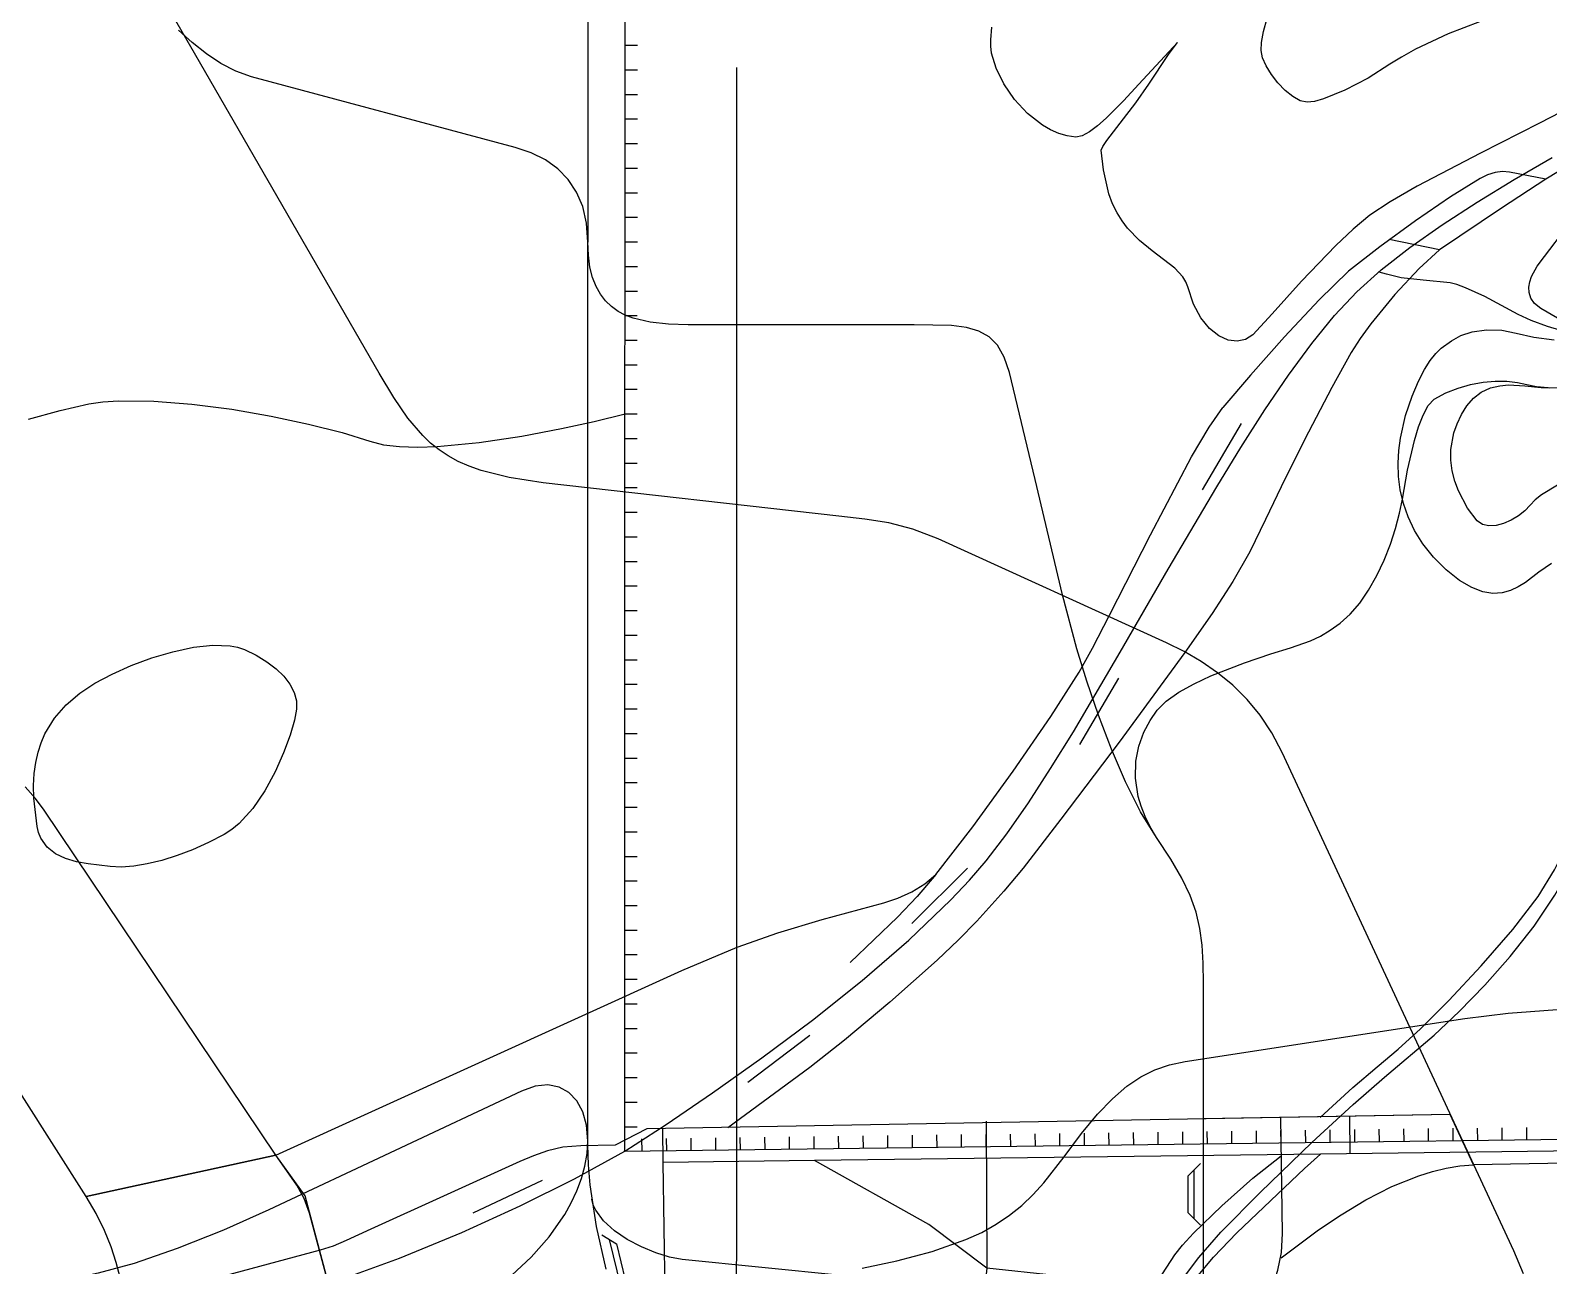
# Model space of a CAD drawing. Header units: millimetres. Extents: x 2 to 2848, y 1 to 2248.
# Drawn here: x 273.6 to 520.7, y 692.7 to 893.7 of the extents above; entities that cross this region are included whole.
import ezdxf

# ---------------------------------------------------------------- set-up
doc = ezdxf.new("R2010")
doc.units = ezdxf.units.MM
for name, color, linetype in [('100m', 7, 'CONTINUOUS'), ('1x', 7, 'CONTINUOUS'), ('1xx', 7, 'CONTINUOUS'), ('1x淵', 7, 'CONTINUOUS'), ('200m', 7, 'CONTINUOUS'), ('州境', 7, 'CONTINUOUS'), ('市街地', 7, 'CONTINUOUS'), ('汀洲市道', 7, 'CONTINUOUS'), ('汀洲電鉄', 7, 'CONTINUOUS'), ('河川・湖沼', 7, 'CONTINUOUS'), ('清水線', 7, 'CONTINUOUS'), ('漣陽線', 7, 'CONTINUOUS'), ('自轉車道・登山道', 7, 'CONTINUOUS'), ('西原電鉄', 7, 'CONTINUOUS'), ('車廠', 7, 'CONTINUOUS'), ('高速道路', 7, 'CONTINUOUS')]:
    doc.layers.add(name, color=color, linetype=linetype)

msp = doc.modelspace()

# ---------------------------------------------------------------- linework, layer by layer
at = {"layer": '100m', "color": 1}
for points in [[(522.661628, 880.400314), (519.203442, 878.586213), (509.620563, 873.747232), (499.293542, 868.337746), (494.905178, 865.810512), (491.595818, 863.61039), (488.878155, 861.364011), (486.051972, 858.711456), (480.483323, 852.894752), (475.708422, 847.574148), (472.545818, 844.16351), (471.380259, 843.402831), (470.017814, 843.113441), (468.534446, 843.307744), (467.00612, 843.99814), (465.508798, 845.197033), (464.118445, 846.916824), (462.911024, 849.169915), (461.9625, 851.96871), (461.651409, 852.805752), (461.182524, 853.579687), (459.850651, 855.004952), (456.165415, 857.832057), (454.129152, 859.500757), (452.175191, 861.51746), (451.278622, 862.698009), (450.462084, 864.015594), (449.745397, 865.486895), (449.14838, 867.12859), (448.26639, 871.033667), (447.8722, 874.18375), (448.125386, 874.780378), (448.791486, 875.78148), (450.946585, 878.61635), (453.505806, 881.926855), (455.63746, 884.95149), (458.862015, 889.771235), (460.28468, 891.70483), (453.98616, 884.97453), (451.495702, 882.242095), (448.690965, 879.394792), (447.297395, 878.161761), (445.97724, 877.180448), (444.781161, 876.544332), (443.75982, 876.34689), (442.354614, 876.539055), (440.974411, 876.937617), (439.629337, 877.521141), (438.329519, 878.268192), (435.90616, 880.167131), (433.78535, 882.46295), (432.048105, 884.984167), (430.775441, 887.559298), (430.048374, 890.01686), (429.914757, 891.147964), (429.94792, 892.18537), (430.076466, 894.203594)], [(522.133218, 846.894515), (519.427239, 848.447695), (518.389458, 849.274364), (517.776278, 850.14369), (517.53719, 851.036048), (517.497667, 851.924032), (517.63253, 852.802897), (517.916598, 853.667902), (518.831624, 855.337362), (520.041298, 856.89447), (523.661396, 861.691102)], [(521.146482, 806.973034), (519.100094, 805.538487), (516.929683, 803.8807), (515.75146, 803.138623), (514.48642, 802.545375), (513.11596, 802.169169), (511.621477, 802.078216), (509.984366, 802.34073), (508.186026, 803.024923), (506.207851, 804.199009), (504.031238, 805.9312), (501.945967, 808.002518), (500.235092, 810.136625), (498.869931, 812.315691), (497.821805, 814.521888), (497.062033, 816.737389), (496.561935, 818.944363), (496.29283, 821.124983), (496.226038, 823.26142), (496.332879, 825.335846), (496.584671, 827.330431), (497.408391, 831.008769), (498.467754, 834.153805), (499.533318, 836.62291), (500.507163, 838.493077), (501.44535, 839.975672), (502.349431, 841.129607), (503.220956, 842.01379), (504.872537, 843.208547), (506.412498, 844.03123), (508.256195, 844.669516), (510.591648, 844.97421), (513.090211, 844.911329), (515.423238, 844.44689), (518.30497, 843.773087), (521.593605, 843.357952)]]:
    msp.add_lwpolyline(points, dxfattribs=at)
msp.add_lwpolyline([(274.6954, 764.1555), (274.160248, 768.749661), (274.125632, 770.821551), (274.236176, 772.752548), (274.484271, 774.549576), (274.862305, 776.219559), (275.362669, 777.769421), (275.977754, 779.206088), (277.521643, 781.76753), (279.433094, 783.959283), (281.651226, 785.836741), (284.11516, 787.4553), (286.901212, 788.942516), (290.034648, 790.34215), (293.378041, 791.583909), (296.793966, 792.5975), (300.144998, 793.312628), (303.293711, 793.659), (306.10268, 793.566322), (307.336816, 793.333372), (308.43448, 792.9643), (310.383674, 792.022716), (312.122097, 790.969194), (313.628206, 789.820206), (314.880456, 788.592225), (315.857305, 787.301722), (316.53721, 785.965169), (316.898626, 784.599038), (316.92001, 783.2198), (316.575255, 781.441675), (315.866753, 779.011911), (314.81577, 776.146526), (313.44357, 773.061537), (311.771419, 769.972963), (309.820582, 767.09682), (307.612324, 764.649127), (306.418307, 763.653454), (305.16791, 762.8459), (302.59711, 761.521858), (300.02114, 760.373141), (297.478361, 759.407896), (295.007139, 758.634275), (292.645836, 758.060425), (290.432816, 757.694497), (288.406443, 757.544639), (286.60508, 757.619), (282.998643, 758.054864), (281.135196, 758.412081), (279.347588, 758.947638), (277.722811, 759.725646), (276.347859, 760.810217), (275.309724, 762.265465), (274.944149, 763.152127), (274.6954, 764.1555)], close=True, dxfattribs=at)
at = {"layer": '1x', "color": 1}
for points in [[(516.628675, 691.348028), (515.01146, 695.0708), (477.30834, 776.1656), (475.643842, 779.369271), (473.740598, 782.248936), (471.620313, 784.827849), (469.30469, 787.129263), (466.815435, 789.176431), (464.174252, 790.992608), (461.402845, 792.601046), (458.52292, 794.025), (421.34896, 810.9583), (417.208641, 812.560255), (413.328775, 813.554513), (409.424106, 814.176714), (405.20938, 814.6625), (357.0552, 820.0864), (351.534303, 820.931677), (346.989453, 822.07104), (345.028253, 822.766699), (343.245314, 823.554714), (341.61872, 824.441362), (340.126553, 825.432921), (338.746896, 826.53567), (337.457833, 827.755887), (335.063821, 830.573834), (332.769182, 833.936987), (330.39858, 837.89557), (263.5571, 953.66841)], [(388.553928, 690.080875), (388.58316, 696.6436), (388.58316, 887.66119)], [(527.931304, 874.130755), (520.261455, 869.49394), (514.316928, 870.64424), (513.184936, 870.726296), (511.976528, 870.569576), (510.747695, 870.193873), (509.554428, 869.61898), (504.735874, 866.616091), (499.015894, 862.715494), (493.215637, 858.48806), (488.156251, 854.50466), (483.380315, 849.851713), (477.730013, 843.822104), (472.166528, 837.594058), (467.65104, 832.3458)], [(282.70729, 703.9344), (313.56059, 710.6753), (379.61094, 740.7338), (388.62168, 744.4852), (395.271941, 746.843063), (402.4974, 749.0021), (412.48374, 751.7451), (414.777813, 752.504436), (417.075542, 753.538788), (419.200761, 754.82317), (420.9773, 756.3326), (426.972213, 764.118439), (433.554674, 773.168413), (439.679512, 782.038555), (444.30156, 789.2849), (446.452464, 793.17536), (449.242863, 798.543248), (455.901889, 811.609113), (462.59812, 824.278095), (465.435026, 829.149882), (467.65104, 832.3458)], [(288.201072, 690.757559), (287.584527, 693.190313), (286.746935, 695.758914), (285.668235, 698.428823), (284.328369, 701.165499), (282.70728, 703.9344), (251.75104, 752.4854)], [(408.957159, 692.268719), (414.60803, 693.44145), (420.371686, 694.998931), (425.84688, 696.9229), (428.445713, 698.098579), (430.804908, 699.418672), (432.958865, 700.883979), (434.941987, 702.4953), (436.788676, 704.253433), (438.533333, 706.159178), (441.85416, 710.4167), (444.679889, 714.190004), (447.275552, 717.315128), (449.704498, 719.853513), (452.030072, 721.8666), (454.315625, 723.415831), (456.624502, 724.562647), (459.020051, 725.368489), (461.56562, 725.8948), (507.07396, 732.9062), (514.140149, 733.761294), (523.55832, 734.495675)]]:
    msp.add_lwpolyline(points, dxfattribs=at)
at = {"layer": '1xx', "color": 2}
for points in [[(520.261453, 869.49394), (513.042341, 864.79631), (502.941116, 857.96469), (499.64514, 854.941307), (495.69143, 850.72085), (491.7728, 845.947898), (490.043143, 843.555668), (488.582061, 841.26703), (485.433374, 835.611747), (481.61879, 828.344915), (477.797956, 820.755133), (474.630518, 814.131), (472.063377, 808.87147), (469.311803, 804.011437), (465.938002, 798.793411), (461.50418, 792.4599), (450.805745, 777.857962), (441.3227, 765.3267), (435.205389, 757.34685), (432.060742, 753.601106), (427.63793, 748.7517), (424.658012, 745.721914), (421.182852, 742.417467), (413.499057, 735.564712), (406.091041, 729.353677), (400.4633, 724.9446), (387.13323, 715.1225)], [(502.941116, 857.96469), (494.755987, 859.69526)], [(420.9773, 756.3326), (417.929214, 752.750562), (414.73391, 749.38715), (407.01209, 742.0103)], [(504.741835, 717.2858), (477.14156, 716.7868), (373.93892, 714.9205), (368.79406, 712.3001), (363.173, 712.1959), (360.294754, 711.944973), (357.769996, 711.369213), (355.474711, 710.560895), (353.28488, 709.6123), (329.00637, 698.6016), (325.023449, 696.752013), (322.911808, 695.878298), (320.75063, 695.1752), (288.93, 686.6489)], [(478.039371, 548.7435), (469.93849, 590.6497), (466.64588, 607.7298), (465.306586, 614.435712), (464.862936, 618.233742), (464.810938, 620.180734), (464.91533, 622.1356), (466.23395, 635.4511), (470.098425, 670.663), (470.75101, 674.507994), (471.782344, 678.289725), (472.993424, 681.838244), (474.185246, 684.9836), (475.638738, 688.832412), (476.642574, 691.966625), (477.215051, 694.8422), (477.374467, 697.9151), (477.141577, 716.7868)], [(376.90181, 688.2227), (376.61953, 709.4616), (376.54653, 714.9442)], [(429.14591, 716.1684), (429.25338, 692.282), (426.93633, 670.9696), (426.615763, 669.059352), (426.143018, 667.448478), (425.578173, 666.123209), (424.981307, 665.069775), (423.931823, 663.723334), (423.47519, 663.299)], [(512.9971, 661.3345), (496.767161, 670.8293), (497.702622, 673.5889), (497.046348, 674.32483), (495.223691, 676.073662), (492.453897, 678.146964), (490.782338, 679.090155), (488.956212, 679.8563), (481.503951, 682.518537), (474.185239, 684.9836), (469.367716, 686.280337), (463.102389, 687.7477), (456.705104, 689.053513), (451.49171, 689.8656), (429.25338, 692.282), (419.82696, 699.3603), (401.21001, 709.7773), (376.61954, 709.4616)], [(428.20103, 657.2209), (433.263413, 661.259578), (438.684045, 666.075425), (443.566297, 670.772734), (447.01354, 674.4558), (448.386968, 676.263684), (450.01387, 678.674642), (453.652921, 684.493412), (457.180352, 690.287377), (459.84582, 694.4318), (461.130369, 696.028741), (462.916438, 697.967519), (467.493938, 702.4272), (472.579934, 706.924081), (477.176036, 710.5714)], [(620.877248, 711.1103), (602.849202, 710.78), (571.722878, 710.2183), (529.629681, 709.4576), (508.496082, 709.0831)], [(477.169633, 693.9815), (483.246771, 698.504261), (486.930644, 700.97396), (490.934488, 703.371787), (495.175628, 705.539679), (499.57139, 707.31957), (501.80142, 708.014621), (504.039101, 708.553399), (506.274102, 708.916144), (508.496087, 709.0831)]]:
    msp.add_lwpolyline(points, dxfattribs=at)
at = {"layer": '1x淵', "color": 1}
for points in [[(516.628675, 691.348028), (515.01146, 695.0708), (477.30834, 776.1656), (475.643842, 779.369271), (473.740598, 782.248936), (471.620313, 784.827849), (469.30469, 787.129263), (466.815435, 789.176431), (464.174252, 790.992608), (461.402845, 792.601046), (458.52292, 794.025), (421.34896, 810.9583), (417.208641, 812.560255), (413.328775, 813.554513), (409.424106, 814.176714), (405.20938, 814.6625), (357.0552, 820.0864), (351.534303, 820.931677), (346.989453, 822.07104), (345.028253, 822.766699), (343.245314, 823.554714), (341.61872, 824.441362), (340.126553, 825.432921), (338.746896, 826.53567), (337.457833, 827.755887), (335.063821, 830.573834), (332.769182, 833.936987), (330.39858, 837.89557), (263.5571, 953.66841)], [(388.553928, 690.080875), (388.58316, 696.6436), (388.58316, 887.66119)], [(388.62168, 744.4852), (395.271941, 746.843063), (402.4974, 749.0021), (412.48374, 751.7451), (414.777813, 752.504436), (417.075542, 753.538788), (419.200761, 754.82317), (420.9773, 756.3326), (426.972213, 764.118439), (433.554674, 773.168413), (439.679512, 782.038555), (444.30156, 789.2849), (446.452464, 793.17536), (449.242863, 798.543248), (455.901889, 811.609113), (462.59812, 824.278095), (465.435026, 829.149882), (467.65104, 832.3458)], [(288.201072, 690.757559), (287.584527, 693.190313), (286.746935, 695.758914), (285.668235, 698.428823), (284.328369, 701.165499), (282.70728, 703.9344), (251.75104, 752.4854)], [(282.70729, 703.9344), (313.56059, 710.6753), (379.61094, 740.7338), (388.62168, 744.4852)], [(408.957159, 692.268677), (414.60803, 693.441438), (420.371686, 694.99893), (425.84688, 696.9229), (428.445713, 698.098578), (430.804908, 699.41867), (432.958865, 700.883974), (434.941987, 702.495287), (436.788676, 704.253409), (438.533333, 706.159136), (441.85416, 710.4166), (444.679889, 714.189937), (447.275552, 717.315086), (449.704498, 719.853488), (452.030072, 721.866588), (454.315625, 723.415826), (456.624502, 724.562645), (459.020051, 725.368489), (461.56562, 725.8948), (507.07396, 732.9062), (514.140149, 733.761294), (523.55832, 734.495675)]]:
    msp.add_lwpolyline(points, dxfattribs=at)
at = {"layer": '200m', "color": 1}
for points in [[(509.424877, 895.072651), (504.344249, 893.137449), (499.053144, 890.640982), (496.734264, 889.368634), (494.849488, 888.1796), (491.324046, 885.952076), (487.553047, 883.970108), (484.062678, 882.549405), (482.587164, 882.148189), (481.379127, 882.00568), (480.25951, 882.25233), (479.052199, 882.926507), (477.827351, 883.929551), (476.655124, 885.162801), (475.605675, 886.527598), (474.749162, 887.925282), (474.155742, 889.257193), (473.895573, 890.42467), (473.966828, 891.73831), (474.290214, 893.497016), (475.509213, 897.884827)], [(522.129353, 819.669562), (519.555422, 818.115842), (518.516752, 817.303362), (517.674306, 816.4306), (516.821081, 815.535521), (515.777113, 814.70732), (514.605983, 813.995325), (513.371271, 813.448863), (512.13656, 813.117261), (510.965429, 813.049848), (509.921461, 813.295952), (509.068236, 813.9049), (507.511696, 815.967494), (506.032194, 818.75815), (505.435464, 820.346873), (504.994953, 822.022056), (504.756313, 823.751849), (504.765196, 825.5044), (505.291669, 828.187515), (505.812023, 829.683794), (506.511614, 831.176611), (507.396314, 832.58601), (508.471991, 833.832034), (509.744517, 834.834726), (511.219762, 835.51413), (512.738648, 835.869893), (514.158923, 835.998898), (516.828052, 835.84022), (519.47598, 835.56527), (520.869753, 835.548934)]]:
    msp.add_lwpolyline(points, dxfattribs=at)
at = {"layer": '州境', "color": 1}
for points in [[(525.462493, 844.03128), (520.526361, 845.503031), (517.881561, 846.486951), (515.739056, 847.47087), (510.298562, 850.373017), (507.153534, 851.833392), (505.781395, 852.34615), (504.659629, 852.63024), (500.302272, 853.080861), (496.689056, 853.45706), (494.307806, 854.031707), (493.117181, 854.38311)], [(470.685598, 829.73311), (464.3275, 818.9536)], [(450.72207, 788.2787), (444.36397, 777.4991)], [(426.13036, 757.3699), (417.08088, 748.3649)], [(400.44746, 730.1309), (390.39029, 722.4694)], [(356.89088, 706.5621), (345.62787, 701.2027)]]:
    msp.add_lwpolyline(points, dxfattribs=at)
at = {"layer": '市街地', "color": 7}
msp.add_lwpolyline([(199.78731, 749.1259), (205.642, 742.007), (230.60684, 704.2762), (232.3495, 696.3226), (231.5901, 691.126), (226.00178, 683.5252), (226.00378, 651.9294), (291.29706, 651.9294), (327.8504, 668.2927), (318.34708, 704.049), (313.5606, 710.6753), (282.70728, 703.9344), (251.75104, 752.4854), (231.11354, 738.9916), (216.06536, 760.8422)], close=True, dxfattribs=at)
at = {"layer": '汀洲市道', "color": 1}
msp.add_lwpolyline([(488.288536, 716.9875), (488.367086, 710.8855)], dxfattribs=at)
at = {"layer": '汀洲電鉄', "color": 6}
msp.add_lwpolyline([(571.722878, 710.2182), (529.629681, 709.4576), (508.490083, 709.0829), (504.670247, 717.2845), (464.54684, 716.559)], dxfattribs=at)
at = {"layer": '河川・湖沼', "color": 4}
for points in [[(370.36412, 711.2918), (370.41672, 973.67705), (370.566549, 976.543396), (371.009143, 979.6204), (371.712454, 982.87323), (372.644432, 986.267054), (375.066188, 993.338356), (378.018015, 1000.55565), (381.243515, 1007.64028), (384.486291, 1014.313591), (389.99808, 1025.31163)], [(370.4002, 891.2918), (372.4002, 891.2914)], [(370.3994, 887.2918), (372.3994, 887.2914)], [(370.3986, 883.2918), (372.3986, 883.2914)], [(370.3978, 879.2918), (372.3978, 879.2914)], [(370.397, 875.2918), (372.397, 875.2914)], [(370.36412, 711.2918), (377.09209, 715.664852), (384.63312, 720.784525), (392.669365, 726.497054), (400.882978, 732.648675), (408.95611, 739.085624), (416.570916, 745.654138), (423.409548, 752.200451), (426.438472, 755.417231), (429.15416, 758.5708), (432.535847, 762.972848), (436.040864, 768.002198), (439.653886, 773.56402), (443.35959, 779.563483), (450.987745, 792.496015), (458.802735, 806.041154), (466.681965, 819.440259), (470.607359, 825.847975), (474.502841, 831.934692), (478.353086, 837.605581), (482.142769, 842.765812), (485.856567, 847.320555), (489.479155, 851.17498), (493.450489, 854.714429), (498.131857, 858.356973), (503.389934, 862.056877), (509.091395, 865.768408), (515.102915, 869.445832), (521.291168, 873.043417)], [(370.39619, 871.2918), (372.39619, 871.2914)], [(370.39539, 867.2918), (372.39539, 867.2914)], [(370.39459, 863.2918), (372.39459, 863.2914)], [(370.39379, 859.2918), (372.39379, 859.2914)], [(370.39299, 855.2918), (372.39299, 855.2914)], [(370.39219, 851.2918), (372.39219, 851.2914)], [(370.39138, 847.2918), (372.39138, 847.2914)], [(370.39058, 843.2918), (372.39058, 843.2914)], [(370.38978, 839.2918), (372.38978, 839.2914)], [(370.38898, 835.2918), (372.38898, 835.2914)], [(273.289777, 830.413463), (278.454317, 831.867634), (283.10416, 832.91873), (285.420426, 833.239901), (287.979313, 833.416895), (293.679222, 833.381758), (299.912433, 832.900134), (306.38749, 832.058841), (312.812939, 830.944695), (318.897323, 829.644512), (324.349189, 828.245108), (328.87708, 826.8333), (331.08735, 826.272937), (333.699336, 825.961363), (336.637934, 825.869239), (339.828036, 825.967223), (346.662333, 826.616159), (353.601382, 827.67345), (360.044338, 828.904375), (365.390353, 830.074214), (370.38818, 831.29175)], [(370.38818, 831.2918), (372.38818, 831.2914)], [(370.38737, 827.2918), (372.38737, 827.2914)], [(370.38657, 823.2918), (372.38657, 823.2914)], [(370.38577, 819.2918), (372.38577, 819.2914)], [(370.38497, 815.2918), (372.38497, 815.2914)], [(370.38417, 811.2918), (372.38417, 811.2914)], [(370.38336, 807.2918), (372.38336, 807.2914)], [(370.38256, 803.2918), (372.38256, 803.2914)], [(370.38176, 799.2918), (372.38176, 799.2914)], [(370.38096, 795.2918), (372.38096, 795.2914)], [(370.38016, 791.2918), (372.38016, 791.2914)], [(370.37936, 787.2918), (372.37936, 787.2914)], [(370.37855, 783.2918), (372.37855, 783.2914)], [(370.37775, 779.2918), (372.37775, 779.2914)], [(459.442992, 688.247975), (463.763566, 694.027256), (467.34748, 698.1403), (473.829037, 704.623863), (482.16796, 712.717), (488.862732, 718.889931), (494.011043, 723.36565), (502.046876, 730.2166), (506.133448, 734.046856), (510.331641, 738.336), (514.455421, 742.997219), (518.318751, 747.9437), (521.71062, 752.965919), (524.607659, 757.962825), (527.105296, 763.010319), (529.298959, 768.1843), (531.748324, 774.696738), (532.870834, 777.8416)], [(370.37695, 775.2918), (372.37695, 775.2914)], [(370.37615, 771.2918), (372.37615, 771.2914)], [(370.37535, 767.2918), (372.37535, 767.2914)], [(370.37454, 763.2918), (372.37454, 763.2914)], [(370.37374, 759.2918), (372.37374, 759.2914)], [(370.37294, 755.2918), (372.37294, 755.2914)], [(370.37214, 751.2918), (372.37214, 751.2914)], [(370.37134, 747.2918), (372.37134, 747.2914)], [(370.37053, 743.2918), (372.37053, 743.2914)], [(370.36973, 739.2918), (372.36973, 739.2914)], [(370.36893, 735.2918), (372.36893, 735.2914)], [(370.36813, 731.2918), (372.36813, 731.2914)], [(370.36733, 727.2918), (372.36733, 727.2914)], [(370.36653, 723.2918), (372.36653, 723.2914)], [(370.36572, 719.2918), (372.36572, 719.2914)], [(370.17704, 711.2918), (634.52288, 714.6977)], [(370.36492, 715.2918), (372.36492, 715.2914)], [(433.17133, 712.1034), (433.14553, 714.1033)], [(437.17096, 712.155), (437.14516, 714.1548)], [(441.1706, 712.2065), (441.1448, 714.2063)], [(445.17024, 712.258), (445.14444, 714.2579)], [(449.16987, 712.3096), (449.14407, 714.3094)], [(453.1695, 712.3611), (453.1437, 714.3609)], [(457.16913, 712.4126), (457.14333, 714.4125)], [(461.16877, 712.4642), (461.14297, 714.464)], [(465.16841, 712.5157), (465.14261, 714.5155)], [(469.16804, 712.5672), (469.14224, 714.5671)], [(473.167672, 712.6188), (473.141902, 714.6186)], [(477.167337, 712.6703), (477.141567, 714.6701)], [(481.167001, 712.7218), (481.141231, 714.7217)], [(485.166665, 712.7734), (485.140895, 714.7732)], [(489.166329, 712.8249), (489.140559, 714.8247)], [(493.165993, 712.8764), (493.140223, 714.8763)], [(497.165657, 712.928), (497.139887, 714.9278)], [(501.165321, 712.9795), (501.139551, 714.9793)], [(505.164985, 713.031), (505.139215, 715.0309)], [(509.164649, 713.0826), (509.138879, 715.0824)], [(513.164313, 713.1341), (513.138543, 715.1339)], [(517.163977, 713.1856), (517.138207, 715.1855)], [(373.17679, 711.3304), (373.15099, 713.3303)], [(377.17643, 711.382), (377.15063, 713.3818)], [(381.17607, 711.4335), (381.15027, 713.4333)], [(385.17571, 711.485), (385.14991, 713.4849)], [(389.17534, 711.5366), (389.14954, 713.5364)], [(393.17497, 711.5881), (393.14917, 713.5879)], [(397.17461, 711.6396), (397.14881, 713.6395)], [(401.17425, 711.6912), (401.14845, 713.691)], [(405.17389, 711.7427), (405.14809, 713.7425)], [(409.17352, 711.7942), (409.14772, 713.7941)], [(413.17315, 711.8458), (413.14735, 713.8456)], [(417.17279, 711.8973), (417.14699, 713.8971)], [(421.17243, 711.9488), (421.14663, 713.9487)], [(425.17207, 712.0004), (425.14627, 714.0002)], [(429.1717, 712.0519), (429.1459, 714.0517)], [(228.82406, 687.2221), (230.25713, 686.425026), (232.416602, 685.646502), (235.210648, 684.893238), (238.54744, 684.171942), (246.481954, 682.852096), (255.485522, 681.740638), (264.823524, 680.891244), (273.761338, 680.357589), (281.564344, 680.193349), (287.49792, 680.4522), (293.725608, 681.760046), (299.831133, 683.192596), (311.660574, 686.395733), (322.955993, 689.989463), (333.687145, 693.901637), (343.823781, 698.060107), (353.335654, 702.392723), (362.192516, 706.827337), (370.36412, 711.2918)]]:
    msp.add_lwpolyline(points, dxfattribs=at)
at = {"layer": '清水線', "color": 7}
for points in [[(364.34014, 1004.94383), (364.34014, 859.24477)], [(364.34014, 859.24477), (364.128909, 862.306433), (363.510437, 865.02021), (362.507557, 867.397401), (361.143103, 869.449309), (359.439906, 871.187234), (357.420799, 872.622478), (355.108617, 873.766343), (352.52619, 874.63013), (309.59138, 886.1565), (307.063303, 887.050652), (304.618506, 888.313497), (302.250837, 889.886882), (299.954142, 891.712655), (297.722269, 893.732665)], [(367.342135, 692.085514), (365.76824, 699.041862), (364.720635, 705.80908), (364.438198, 709.099431), (364.34014, 712.3157), (364.34014, 859.24477)]]:
    msp.add_lwpolyline(points, dxfattribs=at)
at = {"layer": '清水線', "color": 1}
for points in [[(364.34014, 1004.94383), (364.34014, 859.24477)], [(364.34014, 859.24477), (364.128909, 862.306433), (363.510437, 865.02021), (362.507557, 867.397401), (361.143103, 869.449309), (359.439906, 871.187234), (357.420799, 872.622478), (355.108617, 873.766343), (352.52619, 874.63013), (309.59138, 886.1565), (307.063303, 887.050652), (304.618506, 888.313497), (302.250837, 889.886882), (299.954142, 891.712655), (297.722269, 893.732665)], [(367.342135, 692.085514), (365.76824, 699.041862), (364.720635, 705.80908), (364.438198, 709.099431), (364.34014, 712.3157), (364.34014, 859.24477)]]:
    msp.add_lwpolyline(points, dxfattribs=at)
at = {"layer": '漣陽線', "color": 7}
for points in [[(364.33124, 712.9963), (364.118979, 715.528579), (363.507061, 717.708723), (362.532786, 719.495378), (361.233452, 720.847188), (359.64636, 721.722799), (357.808808, 722.080858), (355.758095, 721.88001), (353.53152, 721.0789), (312.41242, 701.784), (305.017579, 698.474017), (297.496195, 695.478237), (290.494253, 693.049964), (284.65774, 691.4425), (265.06288, 687.1858), (262.630487, 686.869758), (259.977583, 686.933958), (257.248216, 687.342026), (254.586437, 688.057587), (252.136297, 689.04427), (250.041843, 690.265698), (248.447128, 691.6855), (247.882187, 692.458423), (247.4962, 693.2673)], [(444.4938, 687.1772), (379.6786, 693.7001), (377.653242, 694.063222), (375.395701, 694.7504), (373.04905, 695.723103), (370.756362, 696.9428), (368.660712, 698.370959), (366.905173, 699.96905), (365.632818, 701.698541), (365.222544, 702.60052), (364.98672, 703.5209)]]:
    msp.add_lwpolyline(points, dxfattribs=at)
at = {"layer": '漣陽線', "color": 1}
for points in [[(364.33124, 712.9963), (364.118979, 715.528575), (363.507061, 717.708709), (362.532786, 719.495351), (361.233452, 720.84715), (359.64636, 721.722755), (357.808808, 722.080816), (355.758095, 721.879981), (353.53152, 721.0789), (312.41242, 701.784), (305.017579, 698.474017), (297.496195, 695.478237), (290.494253, 693.049964), (284.65774, 691.4425), (265.06288, 687.1858), (262.630487, 686.869758), (259.977583, 686.933958), (257.248216, 687.342026), (254.586437, 688.057587), (252.136297, 689.04427), (250.041843, 690.265698), (248.447128, 691.6855), (247.882187, 692.458423), (247.4962, 693.2673)], [(444.4938, 687.1772), (379.6786, 693.7001), (377.653242, 694.063222), (375.395701, 694.7504), (373.04905, 695.723103), (370.756362, 696.9428), (368.660712, 698.370959), (366.905173, 699.96905), (365.632818, 701.698541), (365.222544, 702.60052), (364.98672, 703.5209)]]:
    msp.add_lwpolyline(points, dxfattribs=at)
at = {"layer": '自轉車道・登山道', "color": 1}
for points in [[(483.52604, 716.7891), (488.841475, 721.646653), (492.811256, 725.04075), (496.222935, 727.913972), (499.86406, 731.2089), (504.47877, 735.824627), (509.744607, 741.494562), (514.849206, 747.412542), (518.9802, 752.7724), (521.631239, 757.106764), (524.262899, 762.298462), (526.736607, 767.819205), (528.91379, 773.1407)], [(631.03123, 712.7294), (483.59218, 710.836), (401.21001, 709.7773)], [(463.12728, 690.428973), (466.184328, 694.081851), (469.96614, 698.0037), (480.971154, 708.487813), (483.59218, 710.836)]]:
    msp.add_lwpolyline(points, dxfattribs=at)
at = {"layer": '西原電鉄', "color": 5}
for points in [[(456.8602, 762.3564), (454.285298, 766.527243), (451.83224, 771.400325), (449.53492, 776.734188), (447.42723, 782.287375), (445.543063, 787.818427), (443.91631, 793.085887), (441.57062, 801.8642), (437.145908, 820.631142), (432.93622, 838.01153), (432.095829, 840.542522), (431.009742, 842.455482), (429.644039, 843.836887), (427.9648, 844.773212), (425.938105, 845.350934), (423.530033, 845.656527), (417.43408, 845.79723), (380.64816, 845.79723), (377.472226, 845.878238), (374.463005, 846.19504), (371.699631, 846.8583), (370.434866, 847.354436), (369.261238, 847.978685), (368.188638, 848.744882), (367.226958, 849.666859), (366.38609, 850.75845), (365.675926, 852.033487), (365.106357, 853.505805), (364.687275, 855.189236), (364.428572, 857.097613), (364.34014, 859.24477)], [(456.8602, 762.3564), (455.835874, 764.102257), (455.012545, 765.795038), (454.376596, 767.433239), (453.914406, 769.015355), (453.456829, 772.005316), (453.53086, 774.752887), (454.027546, 777.246036), (454.837934, 779.472727), (455.85307, 781.420926), (456.964, 783.0786), (458.442798, 784.569827), (460.515751, 786.01063), (463.005269, 787.376889), (465.733765, 788.644487), (471.197337, 790.787227), (475.48576, 792.2459), (478.71304, 793.241297), (481.94032, 794.385775), (483.55396, 795.137242), (485.1676, 796.073966), (486.78124, 797.245275), (488.39488, 798.7005), (489.957729, 800.501947), (491.408763, 802.623497), (492.732636, 804.981836), (493.914, 807.49365), (494.937508, 810.075627), (495.787812, 812.644453), (496.449565, 815.116815), (496.90742, 817.4094), (497.737625, 822.109975), (498.848465, 826.95088), (499.520085, 829.160862), (500.275017, 831.090213), (501.117648, 832.633695), (502.05236, 833.68607), (503.951982, 834.714099), (505.949723, 835.505869), (507.99436, 836.075642), (510.034668, 836.43768), (512.019422, 836.606244), (513.897398, 836.595596), (515.617372, 836.419997), (517.12812, 836.09371), (518.713298, 835.775), (520.606983, 835.590389), (524.817577, 835.49014)], [(464.54684, 738.6278), (464.503613, 741.896066), (464.330003, 744.838308), (463.960115, 747.574368), (463.328055, 750.224087), (462.367928, 752.907309), (461.013839, 755.743873), (459.199895, 758.853623), (456.8602, 762.3564)], [(464.54684, 689.2526), (464.54684, 738.6278)], [(351.941303, 691.137198), (355.119919, 694.068547), (358.047388, 697.385913), (360.577982, 701.013333), (361.648911, 702.919575), (362.565973, 704.874845), (363.310954, 706.869648), (363.865635, 708.894488), (364.211803, 710.939871), (364.33124, 712.9963)]]:
    msp.add_lwpolyline(points, dxfattribs=at)
at = {"layer": '西原電鉄', "color": 1}
for points in [[(456.8602, 762.3564), (454.285298, 766.527243), (451.83224, 771.400325), (449.53492, 776.734188), (447.42723, 782.287375), (445.543063, 787.818427), (443.91631, 793.085887), (441.57062, 801.8642), (437.145908, 820.631142), (432.93622, 838.01153), (432.095829, 840.542522), (431.009742, 842.455482), (429.644039, 843.836887), (427.9648, 844.773212), (425.938105, 845.350934), (423.530033, 845.656527), (417.43408, 845.79723), (380.64816, 845.79723), (377.472226, 845.878238), (374.463005, 846.19504), (371.699631, 846.8583), (370.434866, 847.354436), (369.261238, 847.978685), (368.188638, 848.744882), (367.226958, 849.666859), (366.38609, 850.75845), (365.675926, 852.033487), (365.106357, 853.505805), (364.687275, 855.189236), (364.428572, 857.097613), (364.34014, 859.24477)], [(456.8602, 762.3564), (455.835874, 764.102257), (455.012545, 765.795038), (454.376596, 767.433239), (453.914406, 769.015355), (453.456829, 772.005316), (453.53086, 774.752887), (454.027546, 777.246036), (454.837934, 779.472727), (455.85307, 781.420926), (456.964, 783.0786), (458.442798, 784.569827), (460.515751, 786.01063), (463.005269, 787.376889), (465.733765, 788.644487), (471.197337, 790.787227), (475.48576, 792.2459), (478.71304, 793.241297), (481.94032, 794.385775), (483.55396, 795.137242), (485.1676, 796.073966), (486.78124, 797.245275), (488.39488, 798.7005), (489.957729, 800.501947), (491.408763, 802.623497), (492.732636, 804.981836), (493.914, 807.49365), (494.937508, 810.075627), (495.787812, 812.644453), (496.449565, 815.116815), (496.90742, 817.4094), (497.737625, 822.109975), (498.848465, 826.95088), (499.520085, 829.160862), (500.275017, 831.090213), (501.117648, 832.633695), (502.05236, 833.68607), (503.951982, 834.714099), (505.949723, 835.505869), (507.99436, 836.075642), (510.034668, 836.43768), (512.019422, 836.606244), (513.897398, 836.595596), (515.617372, 836.419997), (517.12812, 836.09371), (518.713298, 835.775), (520.606983, 835.590389), (524.817577, 835.49014)], [(464.54684, 738.6278), (464.503613, 741.896066), (464.330003, 744.838308), (463.960115, 747.574368), (463.328055, 750.224087), (462.367928, 752.907309), (461.013839, 755.743873), (459.199895, 758.853623), (456.8602, 762.3564)], [(464.54684, 689.2526), (464.54684, 738.6278)], [(351.941303, 691.137198), (355.119919, 694.068547), (358.047388, 697.385913), (360.577982, 701.013333), (361.648911, 702.919575), (362.565973, 704.874845), (363.310954, 706.869648), (363.865635, 708.894488), (364.211803, 710.939871), (364.33124, 712.9963)]]:
    msp.add_lwpolyline(points, dxfattribs=at)
at = {"layer": '車廠', "color": 5}
for points in [[(464.03, 699.28998), (462.03, 701.28999), (462.03, 707.29), (464.03, 709.28999), (464.03, 709.28999)], [(463.03, 700.28998), (463.03, 708.29)]]:
    msp.add_lwpolyline(points, dxfattribs=at)
at = {"layer": '車廠', "color": 7}
for points in [[(366.595445, 697.680419), (369.009542, 696.206588), (370.419952, 690.374704), (368.946128, 687.96062), (368.946128, 687.96062)], [(367.802492, 696.943508), (369.683041, 689.167657)]]:
    msp.add_lwpolyline(points, dxfattribs=at)
at = {"layer": '高速道路', "color": 1}
msp.add_lwpolyline([(331.32448, 627.9328), (329.782138, 630.318369), (328.682985, 632.673584), (327.962454, 635.007795), (327.55598, 637.33035), (327.398997, 639.650599), (327.42694, 641.977891), (327.77934, 646.691), (328.412447, 651.319316), (329.1558, 655.681175), (329.421609, 657.770814), (329.538328, 659.804197), (329.447073, 661.784775), (329.08896, 663.716), (319.03394, 701.2419), (318.164345, 703.627625), (316.962677, 705.76345), (313.5606, 710.6753), (275.86224, 766.8019), (274.434002, 768.728546), (272.777009, 770.615852)], dxfattribs=at)
msp.add_lwpolyline([(331.32448, 627.9328), (329.782138, 630.318369), (328.682985, 632.673584), (327.962454, 635.007795), (327.55598, 637.33035), (327.398997, 639.650599), (327.42694, 641.977891), (327.77934, 646.691), (328.412447, 651.319316), (329.1558, 655.681175), (329.421609, 657.770814), (329.538328, 659.804197), (329.447073, 661.784775), (329.08896, 663.716), (319.03394, 701.2419), (318.164345, 703.627625), (316.962677, 705.76345), (313.5606, 710.6753), (275.86224, 766.8019), (274.434002, 768.728546), (272.777009, 770.615852)], dxfattribs=at)

doc.saveas('drawing.dxf')
